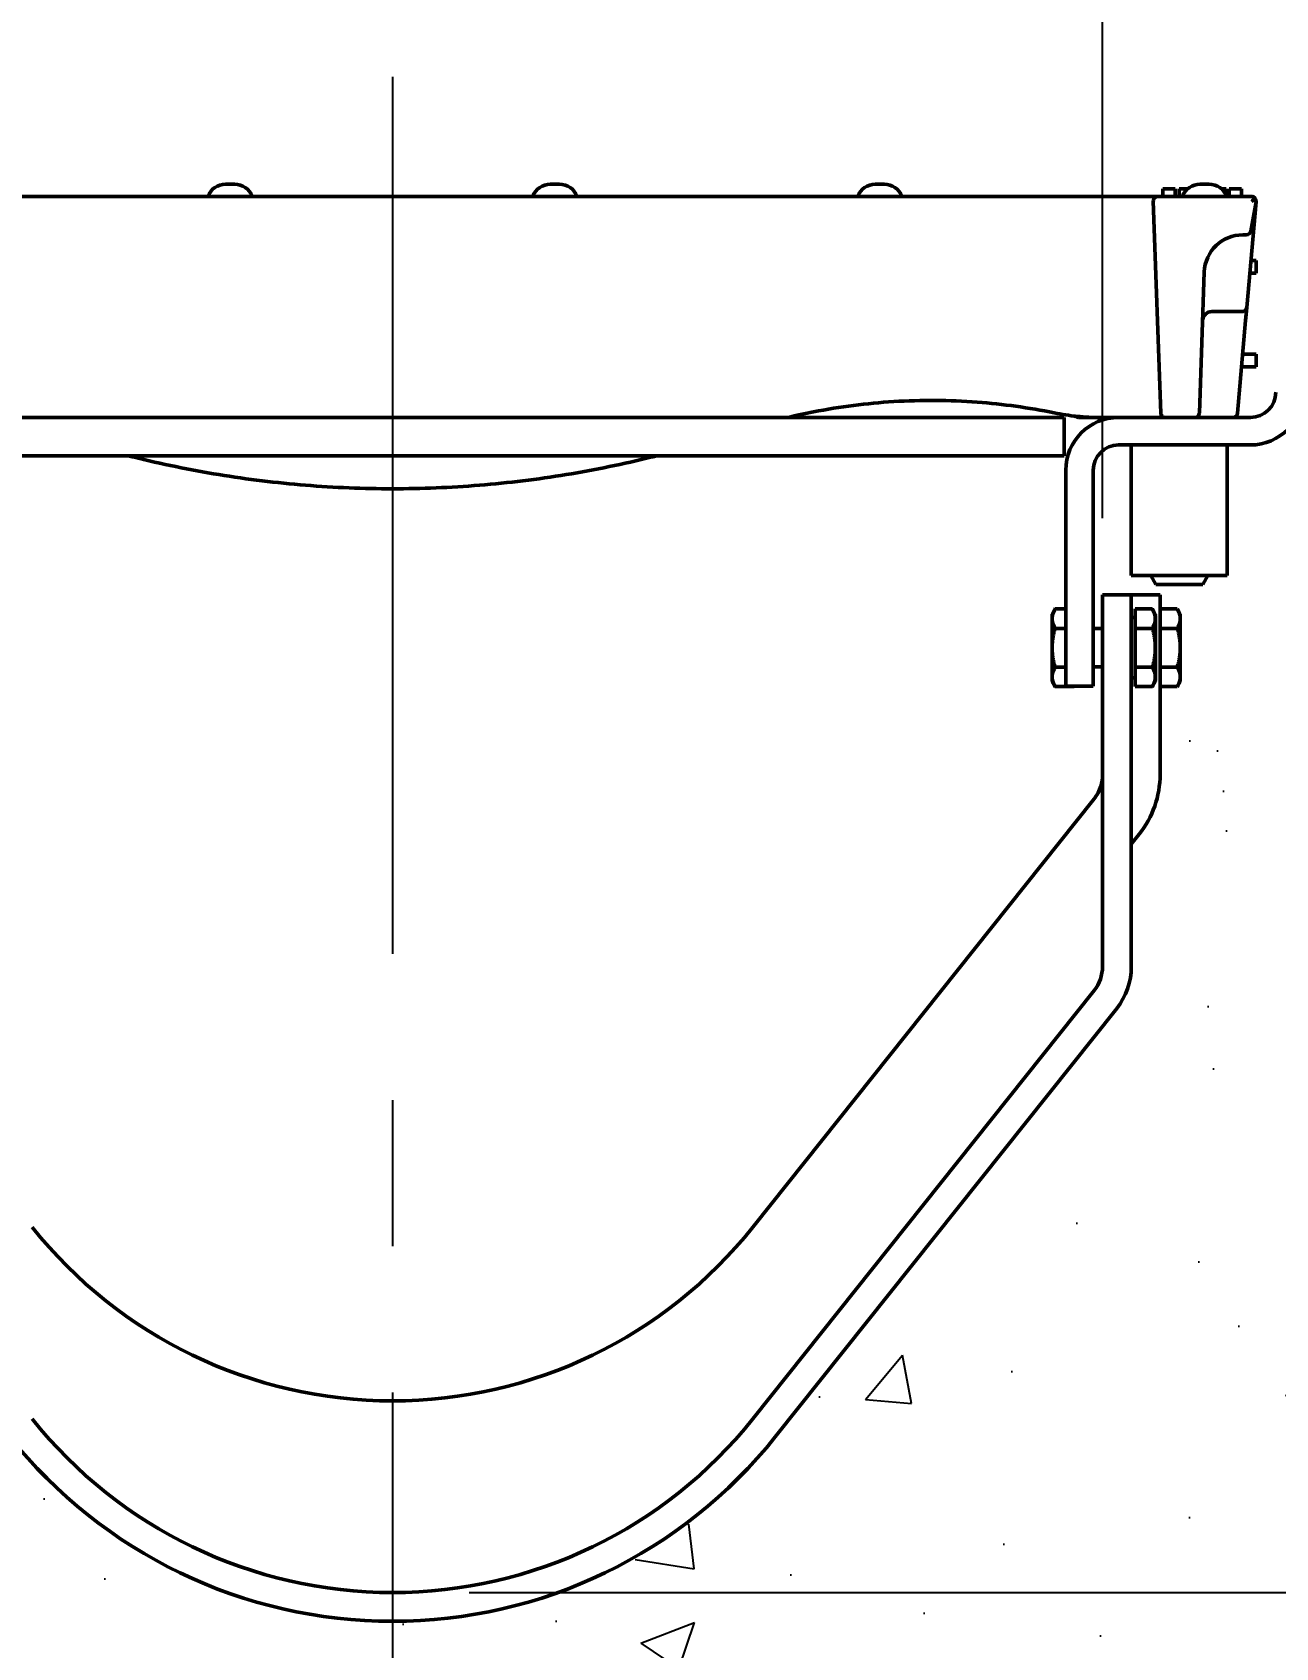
# Model space of a CAD drawing. Header units: inches. Extents: x 6 to 170, y 1 to 50.
# Drawn here: x 14.01 to 22.11, y 7.79 to 18.32 of the extents above; entities that cross this region are included whole.
import ezdxf

# ---------------------------------------------------------------- set-up
doc = ezdxf.new("R2010")
doc.units = ezdxf.units.IN
doc.header["$LTSCALE"] = 8
doc.header["$MEASUREMENT"] = 0
doc.linetypes.add('CENTER2', pattern=[1.125, 0.75, -0.125, 0.125, -0.125])
doc.layers.add('Visible (ANSI)', color=7, linetype='Continuous', lineweight=50)
doc.styles.get("Standard").update_dxf_attribs({"font": 'romans.shx'})
doc.dimstyles.get("Standard").update_dxf_attribs({"dimtxt": 1.5, "dimasz": 0.75, "dimexe": 0.5, "dimexo": 0.5, "dimgap": 0.09, "dimtad": 0, "dimtih": 1, "dimtoh": 1, "dimdec": 5, "dimzin": 0, "dimdsep": 46, "dimlunit": 5, "dimtxsty": 'Standard', "dimcen": 0, "dimclrd": 256, "dimclre": 256, "dimclrt": 256, "dimadec": 0, "dimazin": 0, "dimtfac": 0.75, "dimtdec": 5, "dimtofl": 0, "dimtmove": 0, "dimatfit": 3, "dimfxl": 0, "dimtolj": 1, "dimtzin": 0, "dimlwd": -1, "dimlwe": -1, "dimarcsym": 0})

# ---------------------------------------------------------------- blocks, each defined once
blk = doc.blocks.new('*D1')
for p, q in [((11.732, 15.152), (11.732, 24.616)), ((20.982, 15.152), (20.982, 24.616)), ((13.232, 24.116), (19.482, 24.116)), ((20.982, 24.116), (23.428, 24.116))]:
    blk.add_line(p, q)
for points in [[(13.232, 24.366), (13.232, 23.866), (11.732, 24.116)], [(19.482, 24.366), (19.482, 23.866), (20.982, 24.116)]]:
    blk.add_solid(points)
at = {"layer": 'Defpoints', "color": 0}
for p in [(20.982, 24.116), (11.732, 14.652), (20.982, 14.652)]:
    blk.add_point(p, dxfattribs=at)
at = {"insert": (28.482, 24.116), "char_height": 1.5, "attachment_point": 5}
blk.add_mtext('\\A1;9{\\H0.750000x;\\S1/4;} [235]', dxfattribs=at)
blk = doc.blocks.new('*D2')
for p, q in [((10.425, 17.807), (10.425, 28.299)), ((22.289, 17.807), (22.289, 28.299)), ((8.925, 27.799), (7.425, 27.799)), ((23.789, 27.799), (25.289, 27.799))]:
    blk.add_line(p, q)
for points in [[(8.925, 28.049), (8.925, 27.549), (10.425, 27.799)], [(23.789, 28.049), (23.789, 27.549), (22.289, 27.799)]]:
    blk.add_solid(points)
at = {"layer": 'Defpoints', "color": 0}
for p in [(22.289, 27.799), (10.425, 17.307), (22.289, 17.307)]:
    blk.add_point(p, dxfattribs=at)
at = {"insert": (16.39, 27.799), "char_height": 1.5, "attachment_point": 5}
blk.add_mtext('\\A1;11{\\H0.750000x;\\S7/8;} [301]', dxfattribs=at)
blk = doc.blocks.new('*D3')
for p, q in [((26.795, 17.307), (34.819, 17.307)), ((34.319, 15.807), (34.319, 13.992)), ((34.319, 9.653), (34.319, 11.992)), ((16.857, 8.153), (34.819, 8.153))]:
    blk.add_line(p, q)
for points in [[(34.069, 15.807), (34.569, 15.807), (34.319, 17.307)], [(34.069, 9.653), (34.569, 9.653), (34.319, 8.153)]]:
    blk.add_solid(points)
at = {"layer": 'Defpoints', "color": 0}
for p in [(26.295, 17.307), (34.319, 17.307), (16.357, 8.153)]:
    blk.add_point(p, dxfattribs=at)
at = {"insert": (34.319, 12.992), "char_height": 1.5, "attachment_point": 5}
blk.add_mtext('\\A1;INVERT', dxfattribs=at)
blk = doc.blocks.new('*D4')
for p, q in [((34.319, 9.653), (34.319, 11.153)), ((16.857, 8.153), (34.819, 8.153)), ((26.795, 4.138), (34.819, 4.138)), ((34.319, 2.638), (34.319, 1.138))]:
    blk.add_line(p, q)
for points in [[(34.069, 9.653), (34.569, 9.653), (34.319, 8.153)], [(34.069, 2.638), (34.569, 2.638), (34.319, 4.138)]]:
    blk.add_solid(points)
at = {"layer": 'Defpoints', "color": 0}
for p in [(16.357, 8.153), (34.319, 8.153), (26.295, 4.138)]:
    blk.add_point(p, dxfattribs=at)
at = {"insert": (34.319, 5.729), "char_height": 1.5, "attachment_point": 5}
blk.add_mtext('\\A1;4 [102] MIN.', dxfattribs=at)

msp = doc.modelspace()

# ---------------------------------------------------------------- hatches: boundary and pattern name
h = msp.add_hatch()
h.set_pattern_fill('AR-CONC', scale=0.5, style=0)
h.set_pattern_definition([(50, (-24.881, -75.5207), (3.5863, -0.31376), [0.375, -4.125]), (355, (-24.881, -75.5207), (-0.69376, 3.76096), [0.3, -3.3]), (100.4514, (-24.5822, -75.547), (2.89255, 3.4472), [0.3187, -3.50571]), (46.184, (-24.881, -74.5207), (5.3362, -0.8276), [0.5625, -6.1875]), (96.6356, (-24.4364, -74.5897), (4.67331, 4.8706), [0.47805, -5.25856]), (351.184, (-24.881, -74.5207), (4.6733, 4.8706), [0.45, -4.95]), (21, (-24.381, -74.7707), (2.984535, -2.013094), [0.375, -4.125]), (326, (-24.381, -74.7707), (1.21658, 3.62575), [0.3, -3.3]), (71.4514, (-24.1323, -74.9385), (4.20111, 1.61265), [0.3187, -3.50571]), (37.5, (-24.881, -75.5207), (0.0608, 1.66447), [0, -3.26, 0, -3.35, 0, -3.3125]), (7.5, (-24.881, -75.5207), (1.315348, 1.97206), [0, -1.91, 0, -3.185, 0, -1.2625]), (327.5, (-25.996, -75.5207), (2.669112, -0.112774), [0, -1.25, 0, -3.9, 0, -5.175]), (317.5, (-26.496, -75.5207), (2.91593, 0.500525), [0, -1.625, 0, -2.59, 0, -3.675])])
h.paths.add_polyline_path([(6.357302, 17.307259), (6.357302, 4.137707), (8.321623, 4.137707), (8.321623, 12.12387), (7.904212, 12.197471, -0.363970234), (7.68936, 12.453521), (7.68936, 12.728537), (7.373155, 12.728537), (7.373155, 12.596112), (7.13503, 12.596112), (7.13503, 13.233462), (7.373155, 13.233462), (7.373155, 13.101037), (7.68936, 13.101037), (7.68936, 13.378944, -0.221694663), (7.782235, 13.578116), (8.320134, 14.029467), (8.320134, 14.994748), (8.843884, 14.994748), (8.843884, 14.468945), (9.917325, 15.369669), (10.165302, 16.100185), (10.165302, 16.587259), (10.395302, 16.587259), (10.395302, 17.307259)])
h.paths.add_polyline_path([(8.320134, 13.081037), (8.320134, 13.840182), (7.87544, 13.46704, 0.221694663), (7.83436, 13.378944), (7.83436, 13.081037)], flags=17)
h.paths.add_polyline_path([(7.83436, 12.748537), (7.83436, 12.453521, 0.363970234), (7.929391, 12.340268), (8.321623, 12.271107), (8.321623, 12.748537)], flags=17)
h.paths.add_polyline_path([(9.827481, 15.104997), (8.830373, 14.268324), (8.830373, 14.233126), (9.409362, 14.036586, 0.414213562), (9.475951, 14.069424)], flags=17)
h.paths.add_polyline_path([(9.209862, 12.114487), (9.184683, 11.97169), (8.835373, 12.033282), (8.835373, 4.137707), (16.357302, 4.137707), (16.357302, 7.950207, -0.228367784), (13.852543, 9.157165), (11.62839, 11.94887, -0.169785275), (11.529802, 12.230832), (11.529802, 13.022774), (11.481737, 13.083105, -0.169579604), (11.342302, 13.481378), (11.342302, 14.039668), (11.173052, 14.039668), (11.173052, 14.57485), (11.342302, 14.57485), (11.342302, 14.667259), (11.747302, 14.667259), (11.747302, 14.447259), (11.782302, 14.447259), (11.782302, 15.394259, 0.418797646), (11.554802, 15.618232), (11.554802, 14.768259), (10.909802, 14.768259), (10.909802, 15.618259), (10.838302, 15.618259, -0.32641956), (10.435302, 15.912729), (10.435302, 15.736259, -0.221694663), (10.342427, 15.537088), (10.226176, 15.439541), (9.731623, 13.982635, -0.414213562), (9.322573, 13.780914), (8.835373, 13.946297), (8.835373, 12.180519)])
h.paths.add_polyline_path([(16.357302, 7.950207), (16.357302, 4.137707), (23.879231, 4.137707), (23.879231, 12.033282), (23.529921, 11.97169), (23.504742, 12.114487), (23.879231, 12.180519), (23.879231, 13.946297), (23.392031, 13.780914, -0.414213562), (22.982982, 13.982635), (22.488429, 15.439541), (22.372177, 15.537088, -0.221694663), (22.279302, 15.736259), (22.279302, 15.912729, -0.32641956), (21.876302, 15.618259), (21.804802, 15.618259), (21.804802, 14.768259), (21.159802, 14.768259), (21.159802, 15.618232, 0.418797646), (20.932302, 15.394259), (20.932302, 14.447259), (20.967302, 14.447259), (20.967302, 14.667259), (21.372302, 14.667259), (21.372302, 14.57485), (21.541552, 14.57485), (21.541552, 14.039668), (21.372302, 14.039668), (21.372302, 13.482401, -0.169990959), (21.232867, 13.083105), (21.184802, 13.022774), (21.184802, 12.230832, -0.169785275), (21.086214, 11.94887), (18.862061, 9.157165, -0.228367784)])
h.paths.add_polyline_path([(22.887123, 15.104997), (23.238653, 14.069424, 0.414213562), (23.305242, 14.036586), (23.884231, 14.233126), (23.884231, 14.268324)], flags=17)
h.paths.add_polyline_path([(24.39447, 13.081037), (24.880244, 13.081037), (24.880244, 13.378944, 0.221694663), (24.839165, 13.46704), (24.39447, 13.840182)], flags=17)
h.paths.add_polyline_path([(24.392981, 12.271107), (24.785213, 12.340268, 0.363970234), (24.880244, 12.453521), (24.880244, 12.748537), (24.392981, 12.748537)], flags=17)
h.paths.add_polyline_path([(26.357302, 17.307259), (22.319302, 17.307259), (22.319302, 16.587259), (22.549302, 16.587259), (22.549302, 16.100185), (22.797279, 15.369669), (23.87072, 14.468945), (23.87072, 14.994748), (24.39447, 14.994748), (24.39447, 14.029467), (24.932369, 13.578116, -0.221694663), (25.025244, 13.378944), (25.025244, 13.101037), (25.341449, 13.101037), (25.341449, 13.233462), (25.579574, 13.233462), (25.579574, 12.596112), (25.341449, 12.596112), (25.341449, 12.728537), (25.025244, 12.728537), (25.025244, 12.453521, -0.363970234), (24.810392, 12.197471), (24.392981, 12.12387), (24.392981, 4.137707), (26.357302, 4.137707)])

# ---------------------------------------------------------------- linework, layer by layer
at = {"color": 7, "linetype": 'CENTER2', "ltscale": 0.952448}
msp.add_line((16.357302, 18.02761), (16.357302, 3.922649), dxfattribs=at)
at = {"layer": 'Visible (ANSI)'}
for p, q in [((15.270921, 17.327259), (15.327683, 17.327259)), ((17.386921, 17.327259), (17.443683, 17.327259)), ((19.502921, 17.327259), (19.559683, 17.327259)), ((21.454681, 17.297259), (21.375794, 17.297259)), ((21.375794, 17.247259), (21.375794, 17.297259)), ((21.454681, 17.247259), (21.454681, 17.297259)), ((21.482302, 17.247259), (21.482302, 17.297259)), ((21.482302, 17.297259), (21.532378, 17.297259)), ((21.532378, 17.292455), (21.532378, 17.297259)), ((21.532378, 17.297259), (21.537681, 17.297259)), ((21.618921, 17.327259), (21.675683, 17.327259)), ((21.756923, 17.297259), (21.782302, 17.297259)), ((21.782302, 17.267508), (21.782302, 17.297259)), ((21.787333, 17.258468), (21.787333, 17.297259)), ((21.807302, 17.247259), (21.807302, 17.297259)), ((21.886591, 17.297259), (21.807302, 17.297259)), ((21.886591, 17.247259), (21.886591, 17.297259)), ((21.3131, 17.216212), (21.361291, 15.836212)), ((21.952302, 17.247259), (21.343082, 17.247259)), ((21.922074, 16.524819), (21.982207, 17.212144)), ((21.948592, 17.02205), (21.982302, 17.213231)), ((21.982302, 17.217259), (21.982302, 17.213231)), ((21.89528, 16.997259), (21.919047, 16.997259)), ((21.946675, 17.011182), (21.948592, 17.02205)), ((21.613313, 15.836212), (21.645432, 16.755984)), ((21.941535, 16.747259), (21.982302, 16.747259)), ((21.948796, 16.830259), (21.982302, 16.830259)), ((21.982302, 16.747259), (21.982302, 16.830259)), ((21.914597, 16.439355), (21.922059, 16.524645)), ((21.922074, 16.524819), (21.922059, 16.524645)), ((21.694339, 16.497259), (21.697317, 16.497259)), ((21.697317, 16.497259), (21.892173, 16.497259)), ((21.861691, 15.834645), (21.914597, 16.439355)), ((21.895428, 16.220259), (21.982302, 16.220259)), ((21.982302, 16.137259), (21.982302, 16.220259)), ((21.888167, 16.137259), (21.982302, 16.137259)), ((20.732302, 15.807259), (11.982302, 15.807259)), ((20.732302, 15.557259), (20.732302, 15.807259)), ((20.967302, 15.807259), (20.826026, 15.807259)), ((21.946302, 15.807259), (21.086302, 15.807259)), ((21.086302, 15.628259), (21.946302, 15.628259)), ((21.169802, 15.628259), (21.169802, 14.778259)), ((21.794802, 15.628259), (21.794802, 14.778259)), ((20.732302, 15.557259), (11.982302, 15.557259)), ((20.743302, 15.464259), (20.743302, 14.057259)), ((20.922302, 14.057259), (20.922302, 15.464259)), ((21.794802, 14.778259), (21.169802, 14.778259)), ((21.328632, 14.720259), (21.29724, 14.778259)), ((21.635972, 14.720259), (21.667364, 14.778259)), ((20.982302, 12.230832), (20.982302, 14.652259)), ((20.982302, 14.652259), (21.169802, 14.652259)), ((21.169802, 14.652259), (21.169802, 12.230832)), ((21.259802, 14.652259), (21.169802, 14.652259)), ((21.267302, 14.652259), (21.259802, 14.652259)), ((21.267302, 14.652259), (21.357302, 14.652259)), ((21.635972, 14.720259), (21.328632, 14.720259)), ((21.357302, 13.481888), (21.357302, 14.652259)), ((20.653802, 14.526259), (20.673362, 14.560139)), ((20.653802, 14.526259), (20.653802, 14.496919)), ((20.654302, 14.526259), (20.673862, 14.560139)), ((20.654302, 14.526259), (20.654302, 14.496919)), ((20.673362, 14.560139), (20.673862, 14.560139)), ((20.673862, 14.560139), (20.743302, 14.560139)), ((21.194806, 14.55985), (21.194224, 14.504134)), ((21.194806, 14.55985), (21.306518, 14.55985)), ((21.194806, 14.433555), (21.194806, 14.55985)), ((21.194806, 14.55985), (21.194806, 14.55985)), ((21.194806, 14.559806), (21.194806, 14.55985)), ((21.326056, 14.526009), (21.306518, 14.55985)), ((21.326067, 14.525997), (21.307397, 14.558337)), ((21.326056, 14.496702), (21.326056, 14.526009)), ((21.357302, 14.55985), (21.469014, 14.55985)), ((21.488552, 14.526009), (21.469014, 14.55985)), ((21.488552, 14.496702), (21.488552, 14.526009)), ((20.653802, 14.496919), (20.653802, 14.307259)), ((20.654302, 14.496919), (20.654302, 14.307259)), ((20.673862, 14.433699), (20.743302, 14.433699)), ((20.982302, 14.432259), (20.922302, 14.432259)), ((21.194806, 14.504134), (21.169802, 14.504134)), ((21.194806, 14.433555), (21.306518, 14.433555)), ((21.194806, 14.180964), (21.194806, 14.433555)), ((21.326056, 14.307259), (21.326056, 14.496702)), ((21.357302, 14.433555), (21.469014, 14.433555)), ((21.488552, 14.307259), (21.488552, 14.496702)), ((20.653802, 14.307259), (20.653802, 14.1176)), ((20.654302, 14.307259), (20.654302, 14.1176)), ((21.326056, 14.117816), (21.326056, 14.307259)), ((21.488552, 14.117816), (21.488552, 14.307259)), ((20.653802, 14.1176), (20.653802, 14.088259)), ((20.654302, 14.1176), (20.654302, 14.088259)), ((20.673862, 14.180819), (20.743302, 14.180819)), ((20.982302, 14.182259), (20.922302, 14.182259)), ((21.194806, 14.110384), (21.169802, 14.110384)), ((21.194224, 14.110384), (21.194806, 14.054668)), ((21.194806, 14.180964), (21.306518, 14.180964)), ((21.194806, 14.054668), (21.194806, 14.180964)), ((21.326056, 14.088509), (21.326056, 14.117816)), ((21.357302, 14.180964), (21.469014, 14.180964)), ((21.488552, 14.088509), (21.488552, 14.117816)), ((20.653802, 14.088259), (20.673362, 14.05438)), ((20.654302, 14.088259), (20.673862, 14.05438)), ((20.673362, 14.05438), (20.673862, 14.05438)), ((20.673862, 14.05438), (20.795742, 14.05438)), ((20.743302, 14.057259), (20.922302, 14.057259)), ((20.797404, 14.057259), (20.795742, 14.05438)), ((21.194806, 14.054668), (21.194806, 14.054712)), ((21.194806, 14.054668), (21.306518, 14.054668)), ((21.194806, 14.054668), (21.194806, 14.054668)), ((21.326056, 14.088509), (21.306518, 14.054668)), ((21.326067, 14.088521), (21.307397, 14.056181)), ((21.357302, 14.054668), (21.469014, 14.054668)), ((21.488552, 14.088509), (21.469014, 14.054668)), ((20.927832, 13.323662), (18.703679, 10.531956)), ((20.927834, 13.323661), (20.927832, 13.323662)), ((21.221135, 13.092451), (21.169802, 13.028019)), ((18.70368, 9.283346), (20.927834, 12.075052)), ((21.074482, 11.958217), (18.850329, 9.166511))]:
    msp.add_line(p, q, dxfattribs=at)
for centre, radius, start, end in [((15.270921, 17.202259), 0.125, 90, 158.899804), ((15.327683, 17.202259), 0.125, 21.100196, 90), ((17.386921, 17.202259), 0.125, 90, 158.899804), ((17.443683, 17.202259), 0.125, 21.100196, 90), ((19.502921, 17.202259), 0.125, 90, 158.899804), ((19.559683, 17.202259), 0.125, 21.100196, 90), ((21.618921, 17.202259), 0.125, 90, 158.899804), ((21.675683, 17.202259), 0.125, 21.100196, 90), ((21.343082, 17.217259), 0.03, 90, 182), ((21.952302, 17.217259), 0.03, 35.5696882, 90), ((21.89528, 16.747259), 0.25, 90, 178), ((21.919047, 17.027259), 0.03, 270, 350), ((21.694339, 16.437259), 0.06, 90, 178), ((21.946302, 15.971259), 0.164, 270, 0), ((21.946302, 15.971259), 0.343, 270, 0), ((21.086302, 15.464259), 0.343, 90, 180), ((20.796587, 15.791845), 0.025, 53.9293791, 83.5725947), ((20.826026, 15.832259), 0.025, 233.9293791, 270), ((21.831806, 15.837259), 0.03, 270, 355), ((21.086302, 15.464259), 0.164, 90, 180), ((20.732322, 13.48189), 0.624981, 321.4555558, 359.9998644), ((20.732302, 12.230832), 0.25, 321.4556496, 0), ((20.732302, 12.230832), 0.4375, 321.4556496, 0), ((16.357303, 12.401315), 2.999998, 218.5443255, 269.9999849), ((16.357301, 12.401315), 2.999998, 270.0000151, 321.4556745), ((16.357302, 11.152707), 3, 218.5443504, 321.4556496), ((16.357302, 11.152707), 3.1875, 218.5443504, 321.4556496)]:
    msp.add_arc(centre, radius, start, end, dxfattribs=at)
for centre, major_axis, ratio, start_param, end_param in [((21.952549, 17.217259), (0.035661, 0.029923), 0.060240193, 4.661884441, 5.404865663), ((21.326053, 14.307259), (0, 0.21875), 0.006024252, 5.759586532, 6.272750617), ((21.326053, 14.307259), (0, -0.21875), 0.006024252, 1.570796329, 2.617993882), ((21.326053, 14.307259), (0, -0.21875), 0.006024252, 0.523598776, 1.570796327), ((21.326053, 14.307259), (0, -0.21875), 0.006024252, 0.01043469, 0.523598776)]:
    msp.add_ellipse(centre, major_axis=major_axis, ratio=ratio, start_param=start_param, end_param=end_param, dxfattribs=at)
for points in [[(21.782302, 17.297259), (21.785991, 17.297259), (21.786796, 17.297259), (21.787333, 17.297259)], [(20.967302, 15.807259), (21.006969, 15.807259), (21.046635, 15.807259), (21.086302, 15.807259)]]:
    msp.add_open_spline(points, degree=3, dxfattribs=at)
for points, knots in [([(11.52636, 17.247259), (12.014313, 17.247259), (12.502265, 17.247259), (13.307422, 17.247259), (13.624627, 17.247259), (13.941831, 17.247259), (14.34441, 17.247259), (14.746988, 17.247259), (15.552145, 17.247259), (15.954724, 17.247259), (16.357302, 17.247259)], [0, 0, 0, 0, 3.718196646, 3.718196646, 6.135295917, 6.135295917, 6.135295917, 9.202943875, 9.202943875, 12.270591833, 12.270591833, 12.270591833, 12.270591833]), ([(21.188244, 17.247259), (20.700291, 17.247259), (20.212339, 17.247259), (19.407182, 17.247259), (19.089978, 17.247259), (18.772773, 17.247259), (18.370194, 17.247259), (17.967616, 17.247259), (17.162459, 17.247259), (16.759881, 17.247259), (16.357302, 17.247259)], [0, 0, 0, 0, 3.718196646, 3.718196646, 6.135295917, 6.135295917, 6.135295917, 9.202943875, 9.202943875, 12.270591833, 12.270591833, 12.270591833, 12.270591833]), ([(21.343082, 17.247259), (21.341382, 17.247259), (21.338831, 17.247259), (21.32301, 17.247259), (21.31163, 17.247259), (21.280211, 17.247259), (21.258183, 17.247259), (21.219465, 17.247259), (21.20374, 17.247259), (21.188244, 17.247259)], [0, 0, 0, 0, 0.158272852, 0.158272852, 0.3078085646, 0.3078085646, 0.4967399411, 0.4967399411, 0.6148220514, 0.6148220514, 0.6148220514, 0.6148220514]), ([(21.982302, 17.217259), (21.982302, 17.217656), (21.982294, 17.218053), (21.982197, 17.220491), (21.981894, 17.222575), (21.9806, 17.227779), (21.979007, 17.23149), (21.976704, 17.23471)], [0.01703827592, 0.01703827592, 0.01703827592, 0.01703827592, 0.021207407, 0.021207407, 0.04241481399, 0.04241481399, 0.078548741, 0.078548741, 0.078548741, 0.078548741]), ([(21.982207, 17.212144), (21.982207, 17.212148), (21.982208, 17.212151), (21.982228, 17.212384), (21.982244, 17.212573), (21.982272, 17.212888), (21.982282, 17.213007), (21.982298, 17.213188), (21.982301, 17.213214), (21.982302, 17.213231)], [-0.000038287691, -0.000038287691, -0.000038287691, -0.000038287691, 0, 0, 0.002497106206, 0.002497106206, 0.005147200946, 0.005147200946, 0.008407991324, 0.008407991324, 0.008407991324, 0.008407991324]), ([(21.892173, 16.497259), (21.895897, 16.497259), (21.899674, 16.497954), (21.905881, 16.500428), (21.90839, 16.501842), (21.910754, 16.503706), (21.913117, 16.50557), (21.915298, 16.507857), (21.919722, 16.514508), (21.921601, 16.519417), (21.922059, 16.524645)], [-0.00022392675, -0.00022392675, -0.00022392675, -0.00022392675, 0.00646586897, 0.00646586897, 0.01128880159, 0.01128880159, 0.01128880159, 0.01611173422, 0.01611173422, 0.02280152993, 0.02280152993, 0.02280152993, 0.02280152993]), ([(18.931354, 15.807265), (18.987126, 15.820691), (19.043221, 15.832927), (19.272124, 15.877702), (19.446973, 15.900042), (19.802919, 15.92194), (19.984886, 15.920733), (20.334137, 15.894622), (20.501837, 15.871336), (20.667346, 15.837556)], [0.905222778, 0.905222778, 0.905222778, 0.905222778, 1.344367848, 1.344367848, 2.688735697, 2.688735697, 4.080638542, 4.080638542, 5.377471393, 5.377471393, 5.377471393, 5.377471393]), ([(20.667346, 15.837556), (20.716578, 15.827508), (20.766441, 15.819915), (20.866681, 15.80979), (20.917055, 15.807259), (20.967302, 15.807259)], [0, 0, 0, 0, 0.3752244078, 0.3752244078, 0.7504488157, 0.7504488157, 0.7504488157, 0.7504488157]), ([(21.361291, 15.836212), (21.361371, 15.833935), (21.36171, 15.831658), (21.362882, 15.827323), (21.363686, 15.825256), (21.366035, 15.820804), (21.367704, 15.81846), (21.371092, 15.814983), (21.372553, 15.813735), (21.375983, 15.811353), (21.378035, 15.810233), (21.382325, 15.808538), (21.384546, 15.807929), (21.38832, 15.807369), (21.389801, 15.807259), (21.391273, 15.807259)], [-0.02287808067, -0.02287808067, -0.02287808067, -0.02287808067, -0.01901453956, -0.01901453956, -0.0153630691, -0.0153630691, -0.01086438189, -0.01086438189, -0.00805060078, -0.00805060078, -0.00486288995, -0.00486288995, -0.00187034229, -0.00187034229, 0, 0, 0, 0]), ([(21.583331, 15.807259), (21.588735, 15.807259), (21.594049, 15.808809), (21.601166, 15.812913), (21.60358, 15.814921), (21.605595, 15.817151), (21.60761, 15.819382), (21.609195, 15.821802), (21.612218, 15.828133), (21.613172, 15.832166), (21.613313, 15.836212)], [-0.02266529877, -0.02266529877, -0.02266529877, -0.02266529877, -0.01579973428, -0.01579973428, -0.0112262721, -0.0112262721, -0.0112262721, -0.00665280991, -0.00665280991, 0.00021275458, 0.00021275458, 0.00021275458, 0.00021275458]), ([(16.357302, 15.343259), (16.168675, 15.343259), (15.979438, 15.350895), (15.601562, 15.381593), (15.412927, 15.404656), (15.225542, 15.435357), (15.038156, 15.466057), (14.852024, 15.504394), (14.6586, 15.552493), (14.64914, 15.554866), (14.639686, 15.557259)], [0, 0, 0, 0, 1.431175372, 1.431175372, 2.862350744, 2.862350744, 2.862350744, 4.293526116, 4.293526116, 4.367168231, 4.367168231, 4.367168231, 4.367168231]), ([(16.357302, 15.343259), (16.545929, 15.343259), (16.735166, 15.350895), (17.113042, 15.381593), (17.301677, 15.404656), (17.489062, 15.435357), (17.676448, 15.466057), (17.86258, 15.504394), (18.056004, 15.552493), (18.065464, 15.554866), (18.074918, 15.557259)], [0, 0, 0, 0, 1.431175372, 1.431175372, 2.862350744, 2.862350744, 2.862350744, 4.293526116, 4.293526116, 4.367168231, 4.367168231, 4.367168231, 4.367168231]), ([(20.927834, 13.323661), (20.947024, 13.347748), (20.961852, 13.375712), (20.978466, 13.429132), (20.982302, 13.454446), (20.982302, 13.479447)], [-0.5782442968, -0.5782442968, -0.5782442968, -0.5782442968, -0.2590874414, -0.2590874414, 0, 0, 0, 0])]:
    msp.add_open_spline(points, degree=3, knots=knots, dxfattribs=at)
for points, weights in [([(20.673862, 14.560139), (20.654302, 14.526259), (20.654302, 14.496919)], [1, 1.0379548493, 1]), ([(20.673362, 14.560139), (20.669878, 14.554104), (20.667045, 14.54833)], [1, 1.00655604701, 1.01084720544]), ([(21.326056, 14.496702), (21.326056, 14.526009), (21.306518, 14.55985)], [1, 1.0379548493, 1]), ([(21.308104, 14.557103), (21.3074, 14.55834), (21.306668, 14.55959)], [1.0028710211, 1.00162399476, 1.00028041833]), ([(21.488552, 14.496702), (21.488552, 14.526009), (21.469014, 14.55985)], [1, 1.0379548493, 1]), ([(20.654302, 14.506666), (20.653802, 14.501783), (20.653802, 14.496919)], [1.01023823293, 1.00609925116, 1]), ([(20.653802, 14.496919), (20.653802, 14.492055), (20.654302, 14.487171)], [1, 1.00609925116, 1.01023823293]), ([(20.654302, 14.496919), (20.654302, 14.467578), (20.673862, 14.433699)], [1, 1.0379548493, 1]), ([(20.673862, 14.433699), (20.654302, 14.36594), (20.654302, 14.307259)], [1, 1.0379548493, 1]), ([(21.306518, 14.433555), (21.326056, 14.467395), (21.326056, 14.496702)], [1, 1.0379548493, 1]), ([(21.326056, 14.307259), (21.326056, 14.365873), (21.306518, 14.433555)], [1, 1.0379548493, 1]), ([(21.326712, 14.496702), (21.326659, 14.501798), (21.326056, 14.506916)], [1, 1.00639897296, 1.0106402846]), ([(21.326056, 14.484501), (21.326776, 14.490621), (21.326712, 14.496702)], [1.01221182112, 1.00764632889, 1]), ([(21.469014, 14.433555), (21.488552, 14.467395), (21.488552, 14.496702)], [1, 1.0379548493, 1]), ([(21.488552, 14.307259), (21.488552, 14.365873), (21.469014, 14.433555)], [1, 1.0379548493, 1]), ([(20.654302, 14.326755), (20.653802, 14.316988), (20.653802, 14.307259)], [1.01023823293, 1.00609925116, 1]), ([(21.327371, 14.307259), (21.327371, 14.323002), (21.326056, 14.338908)], [1, 1.00991855229, 1.01465317255]), ([(20.653802, 14.307259), (20.653802, 14.297531), (20.654302, 14.287764)], [1, 1.00609925116, 1.01023823293]), ([(20.654302, 14.307259), (20.654302, 14.248578), (20.673862, 14.180819)], [1, 1.0379548493, 1]), ([(21.306518, 14.180964), (21.326056, 14.248645), (21.326056, 14.307259)], [1, 1.0379548493, 1]), ([(21.326056, 14.27561), (21.327371, 14.291517), (21.327371, 14.307259)], [1.01465317255, 1.00991855229, 1]), ([(21.469014, 14.180964), (21.488552, 14.248645), (21.488552, 14.307259)], [1, 1.0379548493, 1]), ([(20.654302, 14.127347), (20.653802, 14.122464), (20.653802, 14.1176)], [1.01023823293, 1.00609925116, 1]), ([(20.653802, 14.1176), (20.653802, 14.112735), (20.654302, 14.107852)], [1, 1.00609925116, 1.01023823293]), ([(20.673862, 14.180819), (20.654302, 14.14694), (20.654302, 14.1176)], [1, 1.0379548493, 1]), ([(20.654302, 14.1176), (20.654302, 14.088259), (20.673862, 14.05438)], [1, 1.0379548493, 1]), ([(21.326056, 14.117816), (21.326056, 14.147123), (21.306518, 14.180964)], [1, 1.0379548493, 1]), ([(21.306518, 14.054668), (21.326056, 14.088509), (21.326056, 14.117816)], [1, 1.0379548493, 1]), ([(21.326712, 14.117816), (21.326776, 14.123898), (21.326056, 14.130017)], [1, 1.00764632889, 1.01221182112]), ([(21.326056, 14.107602), (21.326659, 14.11272), (21.326712, 14.117816)], [1.0106402846, 1.00639897296, 1]), ([(21.488552, 14.117816), (21.488552, 14.147123), (21.469014, 14.180964)], [1, 1.0379548493, 1]), ([(21.469014, 14.054668), (21.488552, 14.088509), (21.488552, 14.117816)], [1, 1.0379548493, 1]), ([(20.667045, 14.066188), (20.669878, 14.060414), (20.673362, 14.05438)], [1.01084720544, 1.00655604701, 1]), ([(20.795742, 14.05438), (20.796578, 14.055828), (20.797376, 14.057259)], [1, 1.0015651048, 1.00300113238]), ([(21.306668, 14.054929), (21.3074, 14.056178), (21.308104, 14.057415)], [1.00028041833, 1.00162399476, 1.0028710211])]:
    msp.add_rational_spline(points, weights, degree=2, dxfattribs=at)

# ---------------------------------------------------------------- dimensions: what is measured, and where the dimension line sits
at = {"color": 7}
for base, p1, p2, picture, middle in [((22.289302, 27.798546), (10.425302, 17.307259), (22.289302, 17.307259), '*D2', (16.389656, 27.798546)), ((20.982302, 24.11585), (11.732302, 14.652259), (20.982302, 14.652259), '*D1', (28.481831, 24.11585))]:
    dim = msp.add_linear_dim(base=base, p1=p1, p2=p2, dimstyle='Standard', override={"dimasz": 1.5, "dimgap": 0.25, "dimtix": 1}, dxfattribs=at)
    dim.commit()
    dim.dimension.update_dxf_attribs({"geometry": picture, "text_midpoint": middle, "dimtype": 160})
for base, p1, p2, text, picture, middle in [((34.319395, 17.307259), (16.357302, 8.152707), (26.294802, 17.307259), 'INVERT', '*D3', (34.319395, 12.991766)), ((34.319395, 8.152707), (26.294802, 4.137707), (16.357302, 8.152707), '<> MIN.', '*D4', (34.319395, 5.728861))]:
    dim = msp.add_linear_dim(base=base, p1=p1, p2=p2, angle=90, text=text, dimstyle='Standard', override={"dimasz": 1.5, "dimgap": 0.25, "dimtix": 1}, dxfattribs=at)
    dim.commit()
    dim.dimension.update_dxf_attribs({"geometry": picture, "text_midpoint": middle, "dimtype": 160})

doc.saveas('drawing.dxf')
